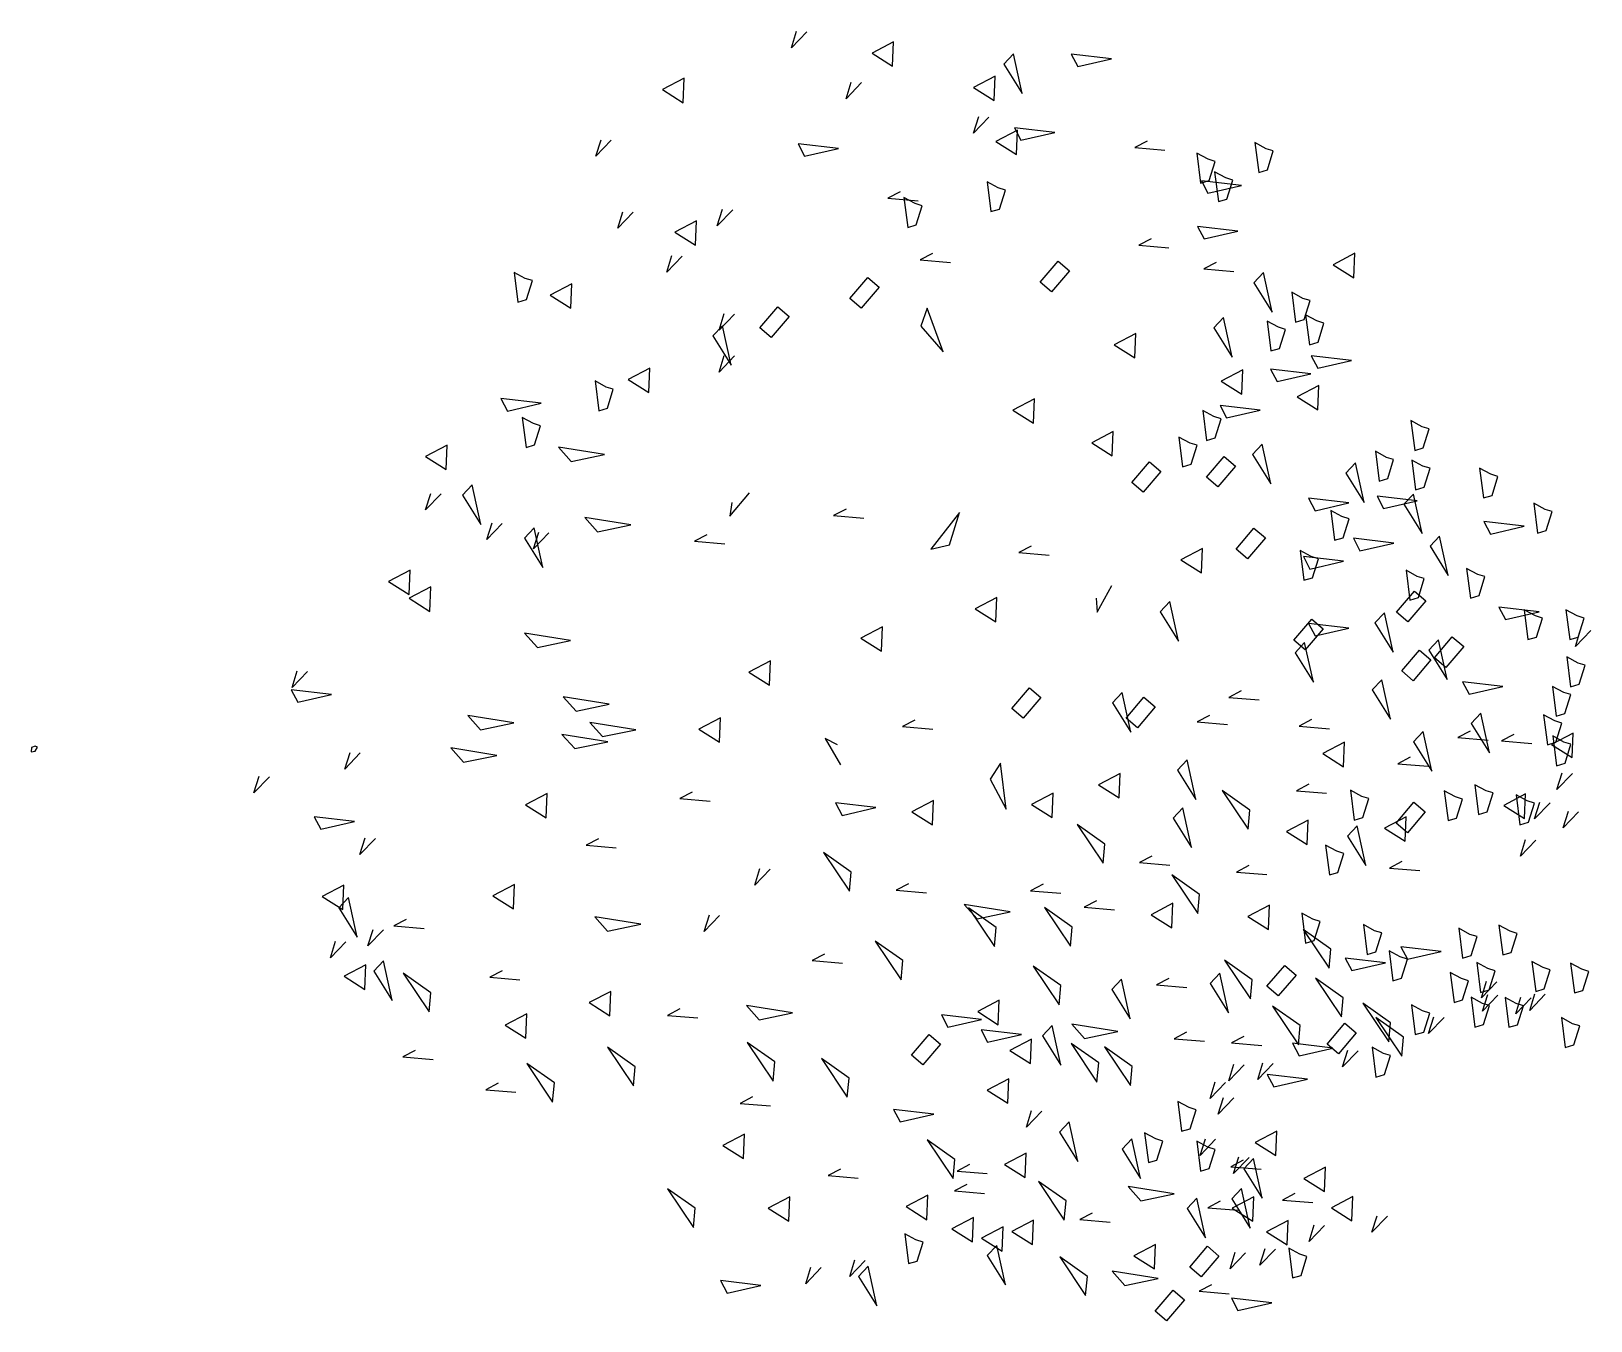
# Model space of a CAD drawing. Header units: millimetres. Extents: x 42.8 to 56.1, y 231.3 to 241.4.
# Drawn here: x 51 to 56.05, y 233.4 to 237.58 of the extents above; entities that cross this region are included whole.
import ezdxf

# ---------------------------------------------------------------- set-up
doc = ezdxf.new("R2010")
doc.units = ezdxf.units.MM
doc.layers.add('arbres', color=7, linetype='Continuous')

# ---------------------------------------------------------------- blocks, each defined once
blk = doc.blocks.new('arb5')
at = {"layer": 'arbres'}
blk.add_lwpolyline([(72.5589, 208.0948), (72.5718, 208.0969), (72.579, 208.1098), (72.5718, 208.1127), (72.5596, 208.1084)], close=True, dxfattribs=at)
blk = doc.blocks.new('arb')
at = {"layer": 'arbres'}
for points in [[(84.4076, 210.9234), (84.3575, 210.8714), (84.3743, 210.9253)], [(84.5844, 210.7585), (84.5344, 210.7065), (84.5512, 210.7604)], [(84.9976, 210.6466), (84.9476, 210.5946), (84.9644, 210.6485)], [(83.7738, 210.5717), (83.7238, 210.5197), (83.7406, 210.5736)], [(85.5097, 210.5692), (85.4696, 210.5482), (85.5676, 210.54)], [(84.7097, 210.4051), (84.6697, 210.3841), (84.7677, 210.3759)], [(83.8448, 210.3383), (83.7948, 210.2863), (83.8116, 210.3402)], [(84.1673, 210.346), (84.1173, 210.294), (84.1341, 210.3479)], [(85.5227, 210.2524), (85.4826, 210.2313), (85.5807, 210.2231)], [(84.0034, 210.196), (83.9533, 210.1439), (83.9701, 210.1979)], [(84.815, 210.2048), (84.7749, 210.1837), (84.8729, 210.1755)], [(85.7335, 210.1755), (85.6934, 210.1545), (85.7914, 210.1463)], [(84.173, 210.0079), (84.123, 209.9559), (84.1398, 210.0098)], [(84.1731, 209.8727), (84.1231, 209.8206), (84.1399, 209.8746)], [(83.2222, 209.4254), (83.1722, 209.3734), (83.189, 209.4273)], [(84.164, 209.3981), (84.158, 209.3532), (84.2213, 209.4285)], [(84.5344, 209.3761), (84.4943, 209.3551), (84.5923, 209.3469)], [(83.4207, 209.3297), (83.3707, 209.2777), (83.3875, 209.3316)], [(83.5719, 209.2995), (83.5219, 209.2475), (83.5387, 209.3014)], [(84.0838, 209.2931), (84.0437, 209.272), (84.1418, 209.2638)], [(85.1341, 209.2563), (85.094, 209.2352), (85.1921, 209.227)], [(85.3452, 209.0875), (85.3482, 209.0424), (85.3955, 209.1286)], [(86.9475, 208.9828), (86.8975, 208.9308), (86.9143, 208.9847)], [(82.7895, 208.8504), (82.7395, 208.7984), (82.7563, 208.8523)], [(85.815, 208.7872), (85.7749, 208.7661), (85.8729, 208.7579)], [(85.7119, 208.7075), (85.6719, 208.6865), (85.7699, 208.6783)], [(84.7572, 208.6922), (84.7171, 208.6712), (84.8151, 208.663)], [(86.043, 208.6938), (86.0029, 208.6728), (86.1009, 208.6645)], [(86.5567, 208.6566), (86.5166, 208.6356), (86.6146, 208.6274)], [(84.507, 208.6118), (84.4668, 208.6326), (84.5163, 208.5476)], [(86.6986, 208.6459), (86.6585, 208.6249), (86.7566, 208.6167)], [(82.9606, 208.5859), (82.9106, 208.5338), (82.9274, 208.5878)], [(86.3626, 208.5718), (86.3225, 208.5508), (86.4206, 208.5426)], [(82.6661, 208.5086), (82.6161, 208.4566), (82.6329, 208.5105)], [(86.8877, 208.5198), (86.8377, 208.4678), (86.8545, 208.5217)], [(84.0362, 208.4588), (83.9961, 208.4378), (84.0942, 208.4296)], [(86.0336, 208.4844), (85.9935, 208.4634), (86.0916, 208.4552)], [(86.8156, 208.424), (86.7656, 208.372), (86.7824, 208.4259)], [(86.9081, 208.3952), (86.8581, 208.3432), (86.8749, 208.3971)], [(83.0095, 208.3087), (82.9595, 208.2567), (82.9763, 208.3106)], [(83.7321, 208.3078), (83.692, 208.2868), (83.7901, 208.2786)], [(86.7695, 208.3032), (86.7195, 208.2511), (86.7363, 208.3051)], [(85.5252, 208.2518), (85.4852, 208.2308), (85.5832, 208.2226)], [(84.2888, 208.2095), (84.2388, 208.1575), (84.2556, 208.2114)], [(85.8397, 208.2209), (85.7996, 208.1998), (85.8977, 208.1916)], [(86.3355, 208.2339), (86.2955, 208.2129), (86.3935, 208.2047)], [(84.7373, 208.1622), (84.6972, 208.1411), (84.7953, 208.1329)], [(85.1727, 208.1606), (85.1326, 208.1395), (85.2306, 208.1313)], [(85.3459, 208.1066), (85.3058, 208.0856), (85.4038, 208.0774)], [(83.1093, 208.0463), (83.0692, 208.0252), (83.1672, 208.017)], [(84.1249, 208.0595), (84.0748, 208.0075), (84.0916, 208.0614)], [(83.0352, 208.0122), (82.9852, 207.9602), (83.002, 208.0141)], [(82.9135, 207.9741), (82.8635, 207.9221), (82.8803, 207.976)], [(84.4651, 207.9342), (84.425, 207.9132), (84.523, 207.905)], [(83.42, 207.88), (83.3799, 207.859), (83.4779, 207.8508)], [(85.5804, 207.8548), (85.5403, 207.8338), (85.6383, 207.8256)], [(86.6433, 207.8439), (86.5933, 207.7919), (86.6101, 207.8458)], [(86.6467, 207.8006), (86.5967, 207.7486), (86.6135, 207.8025)], [(86.7541, 207.7925), (86.7041, 207.7405), (86.7209, 207.7944)], [(86.7998, 207.8036), (86.7498, 207.7516), (86.7666, 207.8055)], [(83.9961, 207.7563), (83.9561, 207.7353), (84.0541, 207.7271)], [(86.4721, 207.7283), (86.422, 207.6763), (86.4388, 207.7302)], [(85.6378, 207.6805), (85.5977, 207.6595), (85.6958, 207.6513)], [(85.8237, 207.6673), (85.7836, 207.6462), (85.8816, 207.638)], [(83.1382, 207.6215), (83.0982, 207.6004), (83.1962, 207.5922)], [(86.1934, 207.6208), (86.1434, 207.5688), (86.1602, 207.6227)], [(85.8242, 207.5753), (85.7742, 207.5233), (85.791, 207.5772)], [(85.9185, 207.5797), (85.8685, 207.5277), (85.8853, 207.5816)], [(83.407, 207.5154), (83.3669, 207.4944), (83.4649, 207.4862)], [(85.7641, 207.518), (85.714, 207.466), (85.7308, 207.5199)], [(84.2313, 207.4708), (84.1912, 207.4498), (84.2892, 207.4416)], [(85.7906, 207.4675), (85.7406, 207.4154), (85.7574, 207.4694)], [(85.1686, 207.4247), (85.1186, 207.3727), (85.1354, 207.4266)], [(85.732, 207.3336), (85.682, 207.2816), (85.6988, 207.3355)], [(84.516, 207.2368), (84.476, 207.2158), (84.574, 207.2076)], [(84.9342, 207.2518), (84.8941, 207.2307), (84.9922, 207.2225)], [(85.8215, 207.2657), (85.7814, 207.2447), (85.8795, 207.2365)], [(85.8404, 207.2745), (85.7903, 207.2225), (85.8071, 207.2764)], [(84.9254, 207.1875), (84.8853, 207.1665), (84.9833, 207.1583)], [(85.989, 207.1577), (85.9489, 207.1367), (86.047, 207.1285)], [(85.3322, 207.0942), (85.2921, 207.0732), (85.3901, 207.065)], [(85.7465, 207.1327), (85.7064, 207.1117), (85.8045, 207.1035)], [(86.2883, 207.0842), (86.2383, 207.0322), (86.2551, 207.0861)], [(86.0847, 207.0547), (86.0346, 207.0027), (86.0514, 207.0566)], [(84.5964, 206.9409), (84.5464, 206.8889), (84.5632, 206.9428)], [(85.8286, 206.9655), (85.7786, 206.9135), (85.7954, 206.9674)], [(85.9254, 206.9776), (85.8754, 206.9256), (85.8922, 206.9795)], [(84.454, 206.9177), (84.4039, 206.8657), (84.4207, 206.9196)], [(85.7181, 206.8623), (85.6781, 206.8412), (85.7761, 206.833)]]:
    blk.add_lwpolyline(points, dxfattribs=at)
for points in [[(84.6854, 210.8115), (84.6886, 210.8905), (84.6186, 210.8537)], [(85.0765, 210.8516), (85.0452, 210.8183), (85.1046, 210.7232)], [(85.2641, 210.8509), (85.2853, 210.8105), (85.3946, 210.8356)], [(85.0144, 210.7006), (85.0175, 210.7796), (84.9475, 210.7428)], [(84.0063, 210.6936), (84.0094, 210.7726), (83.9394, 210.7358)], [(85.0867, 210.5259), (85.0899, 210.6049), (85.0199, 210.5681)], [(85.0799, 210.6125), (85.1011, 210.5721), (85.2104, 210.5972)], [(84.379, 210.5605), (84.4002, 210.5201), (84.5095, 210.5452)], [(85.6712, 210.5297), (85.6833, 210.433), (85.7112, 210.4412), (85.7304, 210.5028), (85.7073, 210.51)], [(85.8594, 210.564), (85.8715, 210.4673), (85.8995, 210.4755), (85.9187, 210.5371), (85.8955, 210.5443)], [(84.9915, 210.4373), (85.0036, 210.3406), (85.0316, 210.3488), (85.0508, 210.4104), (85.0276, 210.4176)], [(85.6857, 210.4407), (85.707, 210.4003), (85.8162, 210.4254)], [(85.7286, 210.4696), (85.7407, 210.3728), (85.7686, 210.381), (85.7878, 210.4427), (85.7647, 210.4499)], [(84.722, 210.3861), (84.7341, 210.2894), (84.762, 210.2976), (84.7812, 210.3592), (84.7581, 210.3664)], [(84.0471, 210.2314), (84.0502, 210.3104), (83.9802, 210.2736)], [(85.6734, 210.2924), (85.6946, 210.252), (85.8038, 210.2771)], [(85.1637, 210.1122), (85.2214, 210.1797), (85.2582, 210.1482), (85.2005, 210.0807)], [(86.1795, 210.1263), (86.1827, 210.2053), (86.1127, 210.1685)], [(83.459, 210.1436), (83.4711, 210.0469), (83.499, 210.0551), (83.5182, 210.1167), (83.4951, 210.1239)], [(84.547, 210.0593), (84.6047, 210.1268), (84.6415, 210.0953), (84.5838, 210.0278)], [(85.8869, 210.1428), (85.8556, 210.1095), (85.915, 210.0144)], [(83.6425, 210.0273), (83.6457, 210.1062), (83.5757, 210.0695)], [(85.9788, 210.079), (85.9909, 209.9822), (86.0188, 209.9904), (86.038, 210.0521), (86.0149, 210.0593)], [(84.2554, 209.9643), (84.3131, 210.0317), (84.3499, 210.0003), (84.2922, 209.9328)], [(84.7976, 210.0275), (84.7772, 209.9688), (84.8489, 209.8856)], [(84.1342, 209.9707), (84.1029, 209.9374), (84.1623, 209.8423)], [(85.7571, 209.9973), (85.7258, 209.9641), (85.7852, 209.869)], [(85.899, 209.9855), (85.9111, 209.8888), (85.939, 209.897), (85.9582, 209.9586), (85.9351, 209.9658)], [(86.0236, 210.0058), (86.0358, 209.9091), (86.0637, 209.9173), (86.0829, 209.9789), (86.0598, 209.9861)], [(85.4701, 209.8669), (85.4733, 209.9459), (85.4033, 209.9091)], [(86.0416, 209.8735), (86.0628, 209.8331), (86.172, 209.8582)], [(83.8955, 209.7541), (83.8987, 209.8331), (83.8287, 209.7963)], [(85.8169, 209.7492), (85.82, 209.8282), (85.75, 209.7914)], [(85.9097, 209.8301), (85.9309, 209.7897), (86.0402, 209.8148)], [(83.7212, 209.7915), (83.7333, 209.6948), (83.7612, 209.703), (83.7804, 209.7646), (83.7573, 209.7718)], [(86.0629, 209.6979), (86.0661, 209.7769), (85.9961, 209.7401)], [(83.416, 209.7345), (83.4372, 209.6941), (83.5465, 209.7192)], [(85.1415, 209.6544), (85.1447, 209.7334), (85.0747, 209.6967)], [(83.4853, 209.6729), (83.4975, 209.5762), (83.5254, 209.5844), (83.5446, 209.646), (83.5215, 209.6532)], [(85.6903, 209.6957), (85.7024, 209.5989), (85.7303, 209.6071), (85.7495, 209.6688), (85.7264, 209.676)], [(85.7461, 209.7121), (85.7673, 209.6717), (85.8766, 209.6968)], [(86.3648, 209.6629), (86.3769, 209.5662), (86.4048, 209.5744), (86.424, 209.636), (86.4009, 209.6432)], [(85.3972, 209.5486), (85.4003, 209.6276), (85.3304, 209.5908)], [(83.2385, 209.5048), (83.2417, 209.5838), (83.1717, 209.547)], [(83.6023, 209.5772), (83.6438, 209.5307), (83.7513, 209.5531)], [(85.6129, 209.6099), (85.625, 209.5132), (85.6529, 209.5214), (85.6721, 209.583), (85.649, 209.5902)], [(85.8826, 209.5864), (85.8514, 209.5532), (85.9107, 209.4581)], [(86.2494, 209.5637), (86.2615, 209.467), (86.2894, 209.4752), (86.3086, 209.5368), (86.2855, 209.544)], [(85.4599, 209.4622), (85.5176, 209.5297), (85.5544, 209.4982), (85.4967, 209.4307)], [(85.7021, 209.4797), (85.7597, 209.5472), (85.7965, 209.5157), (85.7389, 209.4482)], [(86.185, 209.526), (86.1537, 209.4928), (86.2131, 209.3977)], [(86.3673, 209.5354), (86.3795, 209.4387), (86.4074, 209.4469), (86.4266, 209.5085), (86.4035, 209.5157)], [(86.5874, 209.5091), (86.5995, 209.4124), (86.6274, 209.4206), (86.6466, 209.4822), (86.6235, 209.4894)], [(83.3225, 209.4547), (83.2912, 209.4214), (83.3506, 209.3263)], [(86.0329, 209.4115), (86.0541, 209.3711), (86.1633, 209.3962)], [(86.2548, 209.4184), (86.276, 209.378), (86.3853, 209.4031)], [(86.3734, 209.4251), (86.3421, 209.3918), (86.4014, 209.2967)], [(84.8095, 209.2466), (84.8701, 209.2606), (84.9023, 209.3656)], [(86.1051, 209.3721), (86.1172, 209.2753), (86.1451, 209.2835), (86.1643, 209.3452), (86.1412, 209.3524)], [(86.7632, 209.3952), (86.7753, 209.2984), (86.8032, 209.3066), (86.8224, 209.3682), (86.7993, 209.3754)], [(83.5244, 209.3157), (83.4931, 209.2825), (83.5524, 209.1874)], [(83.6878, 209.3494), (83.7293, 209.303), (83.8368, 209.3253)], [(85.7986, 209.2468), (85.8562, 209.3143), (85.893, 209.2829), (85.8354, 209.2154)], [(86.601, 209.3358), (86.6222, 209.2954), (86.7315, 209.3205)], [(86.1784, 209.2816), (86.1996, 209.2412), (86.3088, 209.2663)], [(86.4577, 209.2889), (86.4265, 209.2557), (86.4858, 209.1606)], [(85.686, 209.17), (85.6891, 209.249), (85.6191, 209.2123)], [(86.0056, 209.2425), (86.0177, 209.1458), (86.0456, 209.154), (86.0648, 209.2156), (86.0417, 209.2228)], [(86.0162, 209.2223), (86.0374, 209.1819), (86.1467, 209.207)], [(83.1188, 209.0997), (83.122, 209.1787), (83.052, 209.1419)], [(86.3489, 209.1778), (86.361, 209.0811), (86.3889, 209.0893), (86.4081, 209.1509), (86.385, 209.1581)], [(86.5453, 209.1842), (86.5574, 209.0875), (86.5853, 209.0957), (86.6045, 209.1573), (86.5814, 209.1645)], [(83.1863, 209.0449), (83.1894, 209.1238), (83.1194, 209.0871)], [(86.3182, 209.0426), (86.3759, 209.1101), (86.4127, 209.0787), (86.355, 209.0112)], [(85.0196, 209.0104), (85.0227, 209.0894), (84.9527, 209.0526)], [(85.5831, 209.0764), (85.5518, 209.0432), (85.6112, 208.9481)], [(86.6499, 209.0587), (86.6711, 209.0183), (86.7804, 209.0434)], [(85.9856, 208.9519), (86.0433, 209.0194), (86.0801, 208.988), (86.0224, 208.9205)], [(86.0332, 209.0058), (86.0545, 208.9654), (86.1637, 208.9905)], [(86.2789, 209.0405), (86.2476, 209.0072), (86.307, 208.9121)], [(86.7317, 209.0501), (86.7439, 208.9533), (86.7718, 208.9615), (86.791, 209.0231), (86.7679, 209.0304)], [(86.867, 209.0502), (86.8792, 208.9534), (86.9071, 208.9616), (86.9263, 209.0232), (86.9032, 209.0304)], [(83.4928, 208.9745), (83.5342, 208.9281), (83.6418, 208.9504)], [(84.649, 208.916), (84.6522, 208.995), (84.5822, 208.9582)], [(86.4411, 208.8945), (86.4988, 208.962), (86.5356, 208.9305), (86.4779, 208.8631)], [(86.0204, 208.9435), (85.9892, 208.9103), (86.0485, 208.8152)], [(86.3348, 208.8516), (86.3925, 208.9191), (86.4293, 208.8876), (86.3716, 208.8201)], [(86.4542, 208.952), (86.4229, 208.9188), (86.4823, 208.8237)], [(84.2867, 208.8059), (84.2899, 208.8849), (84.2199, 208.8481)], [(86.8701, 208.8971), (86.8822, 208.8004), (86.9101, 208.8086), (86.9293, 208.8702), (86.9062, 208.8774)], [(86.2704, 208.8234), (86.2391, 208.7902), (86.2985, 208.6951)], [(86.5322, 208.8165), (86.5534, 208.7761), (86.6627, 208.8012)], [(82.7371, 208.7907), (82.7583, 208.7503), (82.8676, 208.7754)], [(83.6184, 208.7678), (83.6598, 208.7214), (83.7673, 208.7437)], [(85.0711, 208.7299), (85.1288, 208.7974), (85.1656, 208.7659), (85.1079, 208.6985)], [(85.4289, 208.7814), (85.3976, 208.7482), (85.457, 208.6531)], [(85.4419, 208.6989), (85.4995, 208.7664), (85.5363, 208.7349), (85.4787, 208.6674)], [(86.8235, 208.8018), (86.8356, 208.7051), (86.8635, 208.7133), (86.8827, 208.7749), (86.8596, 208.7821)], [(83.3091, 208.7077), (83.3505, 208.6613), (83.458, 208.6837)], [(86.5916, 208.7149), (86.5604, 208.6816), (86.6197, 208.5865)], [(86.7947, 208.7094), (86.8068, 208.6126), (86.8347, 208.6208), (86.8539, 208.6825), (86.8308, 208.6897)], [(83.7044, 208.6851), (83.7458, 208.6387), (83.8534, 208.661)], [(84.124, 208.6205), (84.1272, 208.6995), (84.0572, 208.6628)], [(86.4039, 208.655), (86.3727, 208.6218), (86.432, 208.5267)], [(83.2538, 208.6021), (83.2952, 208.5557), (83.4028, 208.578)], [(83.614, 208.6462), (83.6555, 208.5998), (83.763, 208.6222)], [(86.1461, 208.5413), (86.1493, 208.6203), (86.0793, 208.5836)], [(86.8867, 208.5708), (86.8899, 208.6498), (86.8199, 208.6131)], [(86.8241, 208.641), (86.8362, 208.5443), (86.8641, 208.5525), (86.8833, 208.6141), (86.8602, 208.6213)], [(85.0347, 208.5532), (85.0019, 208.5004), (85.0537, 208.4035)], [(85.64, 208.5635), (85.6087, 208.5303), (85.6681, 208.4352)], [(85.4191, 208.4399), (85.4223, 208.5189), (85.3523, 208.4822)], [(83.5623, 208.3758), (83.5655, 208.4548), (83.4955, 208.4181)], [(85.2025, 208.3763), (85.2056, 208.4553), (85.1356, 208.4185)], [(85.8375, 208.3386), (85.8432, 208.4005), (85.7535, 208.4639)], [(86.169, 208.4649), (86.1812, 208.3682), (86.2091, 208.3764), (86.2283, 208.438), (86.2051, 208.4452)], [(86.4728, 208.4632), (86.4849, 208.3665), (86.5129, 208.3747), (86.5321, 208.4363), (86.5089, 208.4435)], [(86.572, 208.483), (86.5841, 208.3863), (86.612, 208.3945), (86.6312, 208.4561), (86.6081, 208.4633)], [(86.7324, 208.3739), (86.7356, 208.4529), (86.6656, 208.4161)], [(86.7054, 208.4499), (86.7175, 208.3532), (86.7454, 208.3614), (86.7646, 208.423), (86.7415, 208.4302)], [(84.5005, 208.4241), (84.5217, 208.3836), (84.631, 208.4087)], [(84.8147, 208.3528), (84.8178, 208.4318), (84.7478, 208.3951)], [(85.6252, 208.4076), (85.5939, 208.3744), (85.6533, 208.2793)], [(86.3165, 208.3588), (86.3741, 208.4262), (86.4109, 208.3948), (86.3533, 208.3273)], [(82.8116, 208.3788), (82.8328, 208.3384), (82.9421, 208.3635)], [(85.3672, 208.2282), (85.3729, 208.2901), (85.2832, 208.3535)], [(86.0283, 208.2895), (86.0314, 208.3685), (85.9614, 208.3317)], [(86.1905, 208.3498), (86.1592, 208.3165), (86.2185, 208.2214)], [(86.3459, 208.3), (86.349, 208.379), (86.279, 208.3422)], [(84.5456, 208.1379), (84.5512, 208.1998), (84.4615, 208.2632)], [(86.0883, 208.2873), (86.1004, 208.1905), (86.1284, 208.1987), (86.1476, 208.2604), (86.1244, 208.2676)], [(82.9038, 208.0786), (82.9069, 208.1576), (82.8369, 208.1208)], [(83.4572, 208.0807), (83.4604, 208.1597), (83.3904, 208.1229)], [(85.6742, 208.0655), (85.6799, 208.1275), (85.5901, 208.1908)], [(82.9227, 208.1174), (82.8914, 208.0842), (82.9508, 207.9891)], [(85.5899, 208.0195), (85.593, 208.0985), (85.523, 208.0617)], [(83.7203, 208.0546), (83.7617, 208.0081), (83.8692, 208.0305)], [(84.9175, 208.0949), (84.9589, 208.0484), (85.0665, 208.0708)], [(85.0149, 207.9581), (85.0205, 208.0201), (84.9308, 208.0834)], [(85.2612, 207.9596), (85.2669, 208.0215), (85.1771, 208.0849)], [(85.903, 208.0137), (85.9061, 208.0927), (85.8361, 208.056)], [(86.011, 208.0663), (86.0231, 207.9696), (86.0511, 207.9778), (86.0702, 208.0394), (86.0471, 208.0466)], [(86.0996, 207.8883), (86.1052, 207.9502), (86.0155, 208.0136)], [(86.2108, 208.0294), (86.223, 207.9327), (86.2509, 207.9409), (86.2701, 208.0025), (86.247, 208.0097)], [(86.5199, 208.0176), (86.5321, 207.9209), (86.56, 207.9291), (86.5792, 207.9907), (86.5561, 207.9979)], [(86.6499, 208.0278), (86.662, 207.9311), (86.6899, 207.9393), (86.7091, 208.0009), (86.686, 208.0081)], [(84.7133, 207.851), (84.7189, 207.913), (84.6292, 207.9763)], [(86.2942, 207.9443), (86.3063, 207.8475), (86.3342, 207.8557), (86.3534, 207.9174), (86.3303, 207.9246)], [(86.3322, 207.9578), (86.3534, 207.9174), (86.4627, 207.9425)], [(82.9752, 207.8197), (82.9784, 207.8987), (82.9084, 207.8619)], [(83.036, 207.912), (83.0047, 207.8788), (83.0641, 207.7837)], [(85.2245, 207.7699), (85.2301, 207.8319), (85.1404, 207.8952)], [(85.845, 207.7888), (85.8507, 207.8508), (85.761, 207.9141)], [(85.8981, 207.83), (85.9558, 207.8975), (85.9926, 207.8661), (85.9349, 207.7986)], [(86.1517, 207.9211), (86.1729, 207.8807), (86.2822, 207.9058)], [(86.5783, 207.9065), (86.5904, 207.8097), (86.6183, 207.8179), (86.6375, 207.8795), (86.6144, 207.8867)], [(86.7569, 207.9099), (86.769, 207.8132), (86.7969, 207.8214), (86.8161, 207.883), (86.793, 207.8902)], [(86.8821, 207.9047), (86.8942, 207.808), (86.9221, 207.8162), (86.9413, 207.8778), (86.9182, 207.885)], [(83.1832, 207.7469), (83.1888, 207.8088), (83.0991, 207.8722)], [(85.4269, 207.8526), (85.3956, 207.8193), (85.455, 207.7242)], [(85.7456, 207.8716), (85.7143, 207.8383), (85.7737, 207.7432)], [(86.1398, 207.7305), (86.1455, 207.7924), (86.0557, 207.8558)], [(86.4921, 207.8741), (86.5043, 207.7774), (86.5322, 207.7856), (86.5514, 207.8472), (86.5283, 207.8544)], [(83.7691, 207.7343), (83.7723, 207.8132), (83.7023, 207.7765)], [(86.5601, 207.7938), (86.5722, 207.6971), (86.6001, 207.7053), (86.6193, 207.7669), (86.5962, 207.7741)], [(86.6699, 207.7934), (86.682, 207.6967), (86.7099, 207.7049), (86.7291, 207.7665), (86.706, 207.7737)], [(84.2119, 207.7673), (84.2533, 207.7209), (84.3609, 207.7432)], [(85.0278, 207.7051), (85.0309, 207.7841), (84.961, 207.7474)], [(85.9999, 207.64), (86.0055, 207.702), (85.9158, 207.7654)], [(86.2933, 207.6492), (86.299, 207.7111), (86.2092, 207.7745)], [(86.3666, 207.7696), (86.3787, 207.6729), (86.4066, 207.6811), (86.4258, 207.7427), (86.4027, 207.7499)], [(83.4972, 207.6616), (83.5003, 207.7406), (83.4304, 207.7038)], [(84.8434, 207.7373), (84.8646, 207.6969), (84.9738, 207.722)], [(85.2027, 207.7027), (85.1714, 207.6695), (85.2308, 207.5744)], [(85.2661, 207.707), (85.3075, 207.6605), (85.415, 207.6829)], [(86.0933, 207.6425), (86.1509, 207.71), (86.1877, 207.6785), (86.1301, 207.611)], [(86.3347, 207.6027), (86.3404, 207.6647), (86.2506, 207.728)], [(86.8524, 207.7281), (86.8645, 207.6314), (86.8924, 207.6396), (86.9116, 207.7012), (86.8885, 207.7084)], [(84.2979, 207.5224), (84.3036, 207.5843), (84.2138, 207.6477)], [(84.7463, 207.6059), (84.8039, 207.6734), (84.8407, 207.6419), (84.7831, 207.5745)], [(84.972, 207.6887), (84.9932, 207.6483), (85.1024, 207.6734)], [(85.1324, 207.5796), (85.1355, 207.6586), (85.0655, 207.6219)], [(85.3475, 207.5193), (85.3532, 207.5813), (85.2635, 207.6446)], [(85.9811, 207.6447), (86.0023, 207.6043), (86.1116, 207.6294)], [(83.846, 207.5068), (83.8517, 207.5688), (83.7619, 207.6321)], [(84.5386, 207.4697), (84.5442, 207.5317), (84.4545, 207.5951)], [(85.4558, 207.5079), (85.4614, 207.5699), (85.3717, 207.6333)], [(86.2391, 207.6319), (86.2513, 207.5352), (86.2792, 207.5434), (86.2984, 207.605), (86.2753, 207.6122)], [(83.5838, 207.4544), (83.5895, 207.5164), (83.4997, 207.5797)], [(85.8988, 207.5436), (85.9201, 207.5032), (86.0293, 207.5283)], [(85.0584, 207.4506), (85.0615, 207.5296), (84.9915, 207.4928)], [(85.6096, 207.4563), (85.6217, 207.3595), (85.6496, 207.3677), (85.6688, 207.4294), (85.6457, 207.4366)], [(84.6886, 207.4306), (84.7099, 207.3902), (84.8191, 207.4153)], [(85.2574, 207.3899), (85.2261, 207.3567), (85.2855, 207.2616)], [(84.2022, 207.2714), (84.2053, 207.3504), (84.1354, 207.3136)], [(85.5018, 207.3546), (85.514, 207.2579), (85.5419, 207.2661), (85.5611, 207.3277), (85.538, 207.3349)], [(85.927, 207.2813), (85.9302, 207.3603), (85.8602, 207.3235)], [(84.8813, 207.2066), (84.8869, 207.2685), (84.7972, 207.3319)], [(85.1146, 207.2101), (85.1178, 207.2891), (85.0478, 207.2523)], [(85.4601, 207.3352), (85.4288, 207.302), (85.4882, 207.2069)], [(85.6709, 207.3273), (85.683, 207.2306), (85.7109, 207.2388), (85.7301, 207.3004), (85.707, 207.3076)], [(85.8545, 207.2715), (85.8232, 207.2383), (85.8826, 207.1432)], [(86.085, 207.1645), (86.0882, 207.2435), (86.0182, 207.2067)], [(85.2417, 207.0719), (85.2473, 207.1339), (85.1576, 207.1972)], [(84.0398, 207.048), (84.0455, 207.11), (83.9557, 207.1734)], [(84.3488, 207.0683), (84.352, 207.1473), (84.282, 207.1105)], [(84.7964, 207.0731), (84.7996, 207.1521), (84.7296, 207.1154)], [(85.4486, 207.1809), (85.49, 207.1344), (85.5976, 207.1568)], [(85.6707, 207.1429), (85.6394, 207.1096), (85.6988, 207.0145)], [(85.8156, 207.1738), (85.7843, 207.1405), (85.8437, 207.0454)], [(85.8521, 207.068), (85.8553, 207.147), (85.7853, 207.1103)], [(86.1737, 207.0692), (86.1769, 207.1482), (86.1069, 207.1115)], [(84.9444, 207.0008), (84.9476, 207.0798), (84.8776, 207.043)], [(85.0401, 206.971), (85.0433, 207.05), (84.9733, 207.0132)], [(85.1387, 206.9927), (85.1419, 207.0717), (85.0719, 207.0349)], [(85.9634, 206.9911), (85.9666, 207.0701), (85.8966, 207.0334)], [(84.7249, 207.0276), (84.737, 206.9309), (84.765, 206.9391), (84.7842, 207.0007), (84.761, 207.0079)], [(85.0228, 206.9898), (84.9916, 206.9566), (85.0509, 206.8615)], [(85.5335, 206.9138), (85.5367, 206.9928), (85.4667, 206.9561)], [(85.6482, 206.9193), (85.7058, 206.9868), (85.7426, 206.9553), (85.685, 206.8878)], [(85.3106, 206.827), (85.3163, 206.8889), (85.2266, 206.9523)], [(85.9687, 206.981), (85.9808, 206.8843), (86.0087, 206.8925), (86.0279, 206.9541), (86.0048, 206.9613)], [(84.6058, 206.9225), (84.5745, 206.8892), (84.6338, 206.7941)], [(85.3967, 206.9066), (85.4381, 206.8602), (85.5456, 206.8825)], [(84.1281, 206.8756), (84.1493, 206.8352), (84.2586, 206.8603)], [(85.5361, 206.7768), (85.5938, 206.8442), (85.6306, 206.8128), (85.5729, 206.7453)], [(85.783, 206.8192), (85.8042, 206.7788), (85.9135, 206.8039)]]:
    blk.add_lwpolyline(points, close=True, dxfattribs=at)

msp = doc.modelspace()

# ---------------------------------------------------------------- block references
for name, p in [('arb', (-30.8967, 26.657)), ('arb5', (-21.5613, 27.1517))]:
    msp.add_blockref(name, p)

doc.saveas('drawing.dxf')
